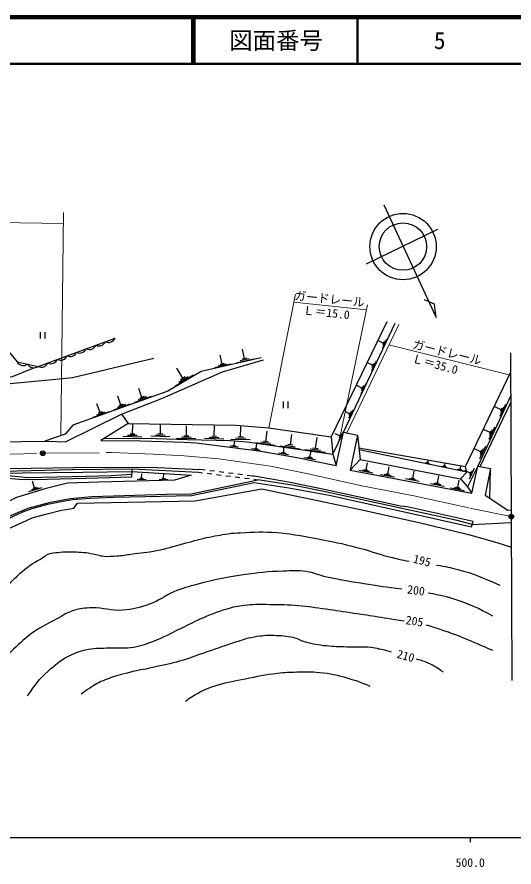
# Model space of a CAD drawing. Units: millimetres, scale not verified. Extents: x 40000 to 680000, y 20000 to 380000.
# Drawn here: x 471410 to 577327, y 198715 to 380000 of the extents above; entities that cross this region are included whole.
import ezdxf
from ezdxf.enums import TextEntityAlignment as Align

# ---------------------------------------------------------------- set-up
doc = ezdxf.new("R2010")
doc.units = ezdxf.units.MM
doc.header["$LTSCALE"] = 1000
doc.header["$PDMODE"] = 32
doc.header["$PDSIZE"] = 500
doc.linetypes.add('CHAIN', pattern=[18.5, 12, -1.5, 3.5, -1.5])
for name, color, linetype, lineweight in [('M-BGD', 7, 'Continuous', 25), ('M-BMK', 2, 'CHAIN', 13), ('M-BMK-SRVR', 3, 'Continuous', 25), ('M-STR-HTXT', 7, 'Continuous', 13), ('M-TTL', 2, 'Continuous', 140), ('M-TTL-BAND', 7, 'Continuous', 25), ('M-TTL-LINE', 7, 'Continuous', 50)]:
    doc.layers.add(name, color=color, linetype=linetype, lineweight=lineweight)
doc.layers.add('M-OTRS', color=6, linetype='Continuous')
doc.layers.add('M-TTL-TXT', color=7, linetype='Continuous')
doc.styles.add('ＭＳ ゴシック', font='')
doc.styles.get('ＭＳ ゴシック').set_extended_font_data('MS Gothic')

msp = doc.modelspace()

# ---------------------------------------------------------------- linework, layer by layer
at = {"layer": 'M-BGD'}
for p, q in [((561039, 334655), (545789, 327299)), ((550211, 315020), (538369, 290434)), ((476349, 312803), (476349, 311403)), ((477399, 311403), (477399, 312803)), ((549480, 310465), (548461, 310948)), ((550188, 311299), (549282, 309388)), ((549594, 310704), (549367, 310226)), ((549834, 310882), (549381, 309927)), ((519887, 307122), (519435, 309130)), ((515156, 306016), (514738, 307871)), ((521882, 307044), (518118, 306196)), ((520885, 307083), (519003, 306659)), ((520358, 307228), (519417, 307016)), ((547922, 306614), (546953, 304570)), ((506728, 302940), (505465, 305084)), ((517000, 305944), (513522, 305161)), ((516078, 305980), (514339, 305589)), ((515591, 306114), (514722, 305918)), ((547165, 305721), (546074, 306238)), ((547286, 305977), (547044, 305466)), ((547544, 306168), (547059, 305146)), ((509054, 303588), (505033, 301220)), ((507891, 303264), (505880, 302080)), ((507230, 303236), (506225, 302644)), ((544925, 300868), (543679, 301459)), ((545791, 301889), (544682, 299552)), ((545063, 301160), (544786, 300576)), ((545358, 301379), (544804, 300210)), ((498033, 298876), (497350, 300767)), ((489125, 295648), (488453, 297506)), ((495461, 297412), (491976, 296152)), ((494505, 297329), (492763, 296700)), ((493550, 297247), (492879, 299105)), ((493986, 297404), (493115, 297089)), ((499977, 299044), (496431, 297762)), ((499005, 298960), (497232, 298319)), ((498477, 299036), (497590, 298716)), ((528156, 297963), (528156, 296563)), ((529206, 296563), (529206, 297963)), ((570147, 284132), (576655, 297778)), ((575536, 297356), (574337, 294818)), ((491035, 295813), (487550, 294553)), ((490080, 295730), (488337, 295100)), ((489560, 295805), (488689, 295490)), ((542259, 295399), (541351, 295830)), ((542890, 296143), (542082, 294440)), ((542360, 295612), (542158, 295186)), ((542575, 295771), (542171, 294919)), ((574598, 296247), (573244, 296886)), ((574748, 296564), (574448, 295930)), ((575067, 296802), (574467, 295533)), ((496007, 291011), (496061, 293169)), ((501957, 291064), (502012, 293243)), ((507504, 290607), (507559, 292809)), ((513419, 290572), (513475, 292774)), ((519054, 290414), (519110, 292638)), ((572224, 291361), (570839, 292015)), ((573184, 292496), (571957, 289898)), ((572704, 291928), (572091, 290629)), ((498016, 290421), (493970, 290522)), ((497011, 290716), (494988, 290767)), ((496512, 290998), (495501, 291024)), ((503987, 290467), (499900, 290570)), ((502972, 290765), (500929, 290817)), ((502468, 291051), (501446, 291076)), ((509554, 290005), (505426, 290109)), ((508529, 290306), (506465, 290358)), ((508020, 290594), (506988, 290620)), ((515470, 289970), (511341, 290074)), ((514445, 290271), (512380, 290323)), ((513936, 290559), (512903, 290585)), ((520090, 290110), (518005, 290162)), ((519575, 290401), (518533, 290427)), ((524430, 289454), (524743, 291649)), ((529664, 288725), (529987, 290988)), ((535030, 287977), (535362, 290310)), ((538369, 290434), (538724, 286755)), ((540178, 290657), (539244, 291100)), ((540827, 291421), (539996, 289670)), ((540282, 290876), (540074, 290438)), ((540502, 291039), (540087, 290164)), ((572378, 291685), (572071, 291036)), ((518584, 288236), (516754, 288474)), ((521125, 289806), (516955, 289911)), ((518142, 288417), (517227, 288537)), ((517930, 288569), (517472, 288629)), ((517701, 288599), (517828, 289575)), ((526409, 288612), (522294, 289199)), ((522360, 287958), (522541, 288937)), ((525419, 289033), (523362, 289327)), ((524944, 289381), (523915, 289528)), ((531705, 287857), (527463, 288462)), ((528282, 287083), (528282, 288244)), ((530685, 288291), (528564, 288594)), ((530195, 288649), (529134, 288801)), ((571275, 288474), (569981, 285735)), ((523233, 287544), (521397, 287883)), ((522796, 287751), (521879, 287920)), ((522589, 287916), (522131, 288000)), ((529300, 286600), (527159, 286995)), ((528791, 286842), (527720, 287039)), ((528550, 287034), (528014, 287133)), ((537133, 287083), (532760, 287706)), ((533850, 286114), (534090, 287414)), ((536081, 287530), (533895, 287842)), ((535576, 287900), (534483, 288055)), ((538724, 286755), (539399, 284345)), ((544260, 288127), (566963, 284119)), ((567279, 282943), (544302, 287722)), ((570263, 287277), (568802, 287967)), ((570425, 287619), (570101, 286934)), ((570769, 287875), (570122, 286506)), ((535009, 285564), (532571, 286014)), ((534430, 285839), (533211, 286064)), ((534155, 286058), (533546, 286170)), ((544519, 285647), (542440, 283384)), ((545836, 283375), (546137, 284948)), ((559347, 284714), (558457, 284899)), ((559149, 284879), (558704, 284971)), ((558927, 284925), (559025, 285399)), ((562507, 284194), (562632, 284795)), ((510059, 282913), (510942, 282802)), ((511501, 283355), (510272, 283510)), ((513486, 283106), (512494, 283231)), ((515470, 282857), (514478, 282981)), ((542440, 283384), (568359, 278426)), ((547236, 282699), (544285, 283264)), ((546536, 283037), (545060, 283319)), ((546204, 283304), (545467, 283445)), ((550452, 282497), (550752, 284064)), ((555753, 281584), (556052, 283145)), ((563039, 283927), (561914, 284161)), ((562789, 284136), (562226, 284253)), ((566506, 283206), (565191, 283480)), ((566213, 283450), (565556, 283587)), ((565885, 283518), (566030, 284220)), ((568010, 282718), (566816, 283282)), ((568837, 283696), (567780, 281458)), ((568142, 282998), (567878, 282438)), ((568423, 283207), (567895, 282088)), ((572207, 277306), (572348, 283718)), ((475172, 279542), (474723, 281037)), ((498901, 281303), (497033, 281350)), ((498437, 281439), (497503, 281463)), ((498207, 281569), (497740, 281581)), ((497973, 281575), (497998, 282571)), ((503570, 281268), (501702, 281314)), ((503106, 281404), (502172, 281427)), ((502876, 281534), (502409, 281546)), ((502642, 281540), (502667, 282536)), ((511934, 282677), (512926, 282552)), ((513918, 282426), (514911, 282301)), ((515903, 282176), (516895, 282051)), ((517455, 282608), (516462, 282732)), ((517887, 281926), (518879, 281800)), ((519439, 282358), (518447, 282483)), ((519871, 281675), (520863, 281550)), ((521660, 282079), (520431, 282234)), ((521855, 281425), (522739, 281314)), ((551846, 281824), (548908, 282386)), ((551149, 282161), (549680, 282442)), ((550819, 282427), (550085, 282567)), ((557141, 280914), (554216, 281474)), ((556447, 281249), (554984, 281529)), ((556119, 281514), (555387, 281654)), ((561031, 280564), (561328, 282118)), ((565330, 279636), (565626, 281183)), ((476686, 279589), (473882, 278747)), ((475929, 279565), (474527, 279144)), ((475522, 279647), (474821, 279436)), ((562413, 279897), (559500, 280454)), ((561722, 280231), (560265, 280509)), ((561395, 280495), (560667, 280634)), ((566706, 278971), (563805, 279527)), ((566018, 279304), (564567, 279581)), ((565692, 279566), (564967, 279705)), ((568289, 271284), (568608, 272424)), ((568427, 271777), (576757, 272166))]:
    msp.add_line(p, q, dxfattribs=at)
for points in [[(549592, 339964), (560719, 315901), (560408, 318719), (558277, 319698)], [(462800, 316830), (471410, 306429), (475912, 305482), (492309, 311536)], [(490000, 290127), (498887, 290151), (507707, 289914), (516870, 289651), (520451, 289361), (538724, 286755), (540979, 291481), (551988, 314724)], [(399747, 312505), (393838, 309182), (393159, 308726), (388893, 303366), (400742, 299943), (413644, 297968), (416435, 298284), (436735, 297942), (446898, 299759), (458036, 301971), (464039, 302734), (470464, 303340), (475019, 305157)], [(376665, 298215), (380421, 297267), (385827, 295950), (394358, 293791), (398852, 292791), (407330, 291193), (414466, 290008), (419337, 289535), (424576, 289034), (432212, 288889), (449076, 289205), (478026, 289521), (481739, 289363), (493705, 295327), (502394, 298724), (515230, 304292), (523919, 306860)], [(385606, 297240), (388365, 302500), (398194, 299552), (406041, 298209), (410122, 297550), (413755, 296945), (416836, 297577), (426894, 297445), (434740, 297235), (438348, 297603), (450854, 299025), (455541, 299604), (457858, 299867), (462361, 301079), (471444, 301948), (481160, 302869), (483214, 303132), (500539, 307240)], [(523445, 307294), (510649, 304411), (503540, 300225), (483318, 292918), (481660, 291062), (477338, 289514)], [(543980, 290809), (544519, 285647), (565927, 281504), (567279, 282943), (566963, 284119), (576629, 304341)], [(576649, 299279), (569623, 284231), (567451, 279808)], [(493705, 295327), (495077, 293271), (489267, 289673)], [(495077, 293271), (517950, 292922), (525098, 292369), (538369, 290434)], [(539399, 284345), (540979, 291481), (543980, 290809), (542440, 283384)], [(489267, 289673), (497719, 289611), (507013, 289322), (509567, 289190), (522916, 287452), (530684, 286109), (539399, 284345)], [(465419, 282735), (466086, 282738), (485440, 282913), (495867, 283045), (508558, 282308), (504977, 281202), (488863, 280807), (482149, 280570), (477594, 279464), (471327, 277489), (464824, 274330), (460716, 271934), (458452, 270275), (455687, 267642), (450764, 262350), (445761, 257005), (435341, 245788)], [(465419, 283607), (483508, 283944), (499885, 283984), (510272, 283510)], [(465419, 283045), (483202, 283493), (495920, 283624), (510059, 282913)], [(495920, 283624), (495867, 283045), (495805, 282316), (495788, 281825), (488696, 281623), (475136, 281255), (471819, 281360), (468580, 281676)], [(568359, 278426), (569623, 284231), (572348, 283718), (571163, 277991), (575982, 274831), (576746, 274871)], [(438058, 244751), (450588, 258466), (456677, 264462), (460310, 267701), (464260, 270597), (470237, 273783), (473818, 275231), (478531, 276548), (482744, 277338), (487325, 277733), (503386, 278259), (508494, 278338), (522739, 281314)], [(495814, 282423), (491492, 282174), (486140, 281987), (480063, 281862), (473689, 281739), (467493, 282336)], [(568608, 272424), (554538, 275514), (553151, 275707), (537230, 279148), (529243, 280798), (521959, 282044), (521660, 282079)], [(568427, 271777), (565185, 272588), (553785, 275089), (536775, 278775), (530483, 280092), (522739, 281314)], [(565927, 281504), (567451, 279808), (568359, 278426)], [(443676, 250080), (453708, 260849), (457368, 264482), (459316, 266273), (462055, 268458), (463292, 269379), (465715, 271065), (470638, 273540), (472639, 274462), (474886, 275234), (477944, 276085), (481198, 276771), (483288, 277060), (487033, 277372), (492112, 277559), (508583, 277965), (521959, 280703), (529353, 279604), (537937, 277998), (554248, 274424), (568289, 271284)], [(457560, 261809), (463063, 266404), (466578, 268932), (469659, 270907), (472542, 272210), (474635, 273158), (477558, 273987), (480875, 274817), (482771, 275133), (483522, 275251), (484272, 276318), (509351, 276792), (523609, 279398), (544225, 275014), (557377, 272092), (567606, 269603), (573688, 267905), (576778, 266917)]]:
    msp.add_lwpolyline(points, dxfattribs=at)
for centre, radius in [((553681, 331038), 7068), ((553654, 331038), 5056)]:
    msp.add_circle(centre, radius, dxfattribs=at)
for centre, radius, start, end in [((486859, 310529), 1443, 241.08129, 339.45332), ((488908, 311286), 1443, 241.08129, 339.45332), ((490958, 312043), 1443, 241.08129, 339.45332), ((482759, 309016), 1443, 241.08129, 339.45332), ((484809, 309772), 1443, 241.08129, 339.45332), ((472757, 307243), 1573, 211.12434, 305.09834), ((478660, 307502), 1443, 241.08129, 339.45332), ((480710, 308259), 1443, 241.08129, 339.45332), ((475008, 306769), 1573, 211.12434, 305.09834), ((476610, 306745), 1443, 241.08129, 339.45332)]:
    msp.add_arc(centre, radius, start, end, dxfattribs=at)
for points, knots in [([(454731, 241519), (455719, 243506), (456020, 244129), (457048, 245679), (458010, 247127), (458629, 247887), (459760, 249207), (461601, 251355), (462785, 252423), (464789, 254420), (466634, 256259), (467710, 257245), (469608, 259028), (470923, 260264), (471623, 260999), (473004, 262161), (474589, 263495), (475720, 263912), (477428, 265084), (477531, 265155), (477580, 265210), (477691, 265268), (478212, 265543), (478557, 265600), (479139, 265690), (479926, 265811), (480371, 265861), (481167, 265900), (482707, 265977), (483575, 265926), (485116, 265848), (485912, 265807), (486356, 265734), (487143, 265611), (488256, 265437), (488839, 265094), (489961, 265005), (491017, 264921), (491616, 264987), (492673, 265058), (493883, 265138), (494551, 265294), (495753, 265453), (497863, 265731), (499060, 265793), (501151, 266190), (503364, 266610), (504553, 267073), (506733, 267638), (508718, 268153), (509809, 268526), (511815, 268955), (513604, 269337), (514611, 269540), (516422, 269797), (517424, 269939), (517992, 269962), (519003, 270008), (522090, 270147), (523837, 270300), (526915, 270021), (530724, 269676), (532835, 269239), (536591, 268520), (539778, 267910), (541554, 267506), (544687, 266664), (547328, 265955), (548740, 265313), (551402, 264689), (552783, 264365), (553257, 264253), (554956, 263939)], [0, 0, 0, 0, 1, 1, 1, 2, 2, 2, 3, 3, 3, 4, 4, 4, 5, 5, 5, 6, 6, 6, 7, 7, 7, 8, 8, 8, 9, 9, 9, 10, 10, 10, 11, 11, 11, 12, 12, 12, 13, 13, 13, 14, 14, 14, 15, 15, 15, 16, 16, 16, 17, 17, 17, 18, 18, 18, 19, 19, 19, 20, 20, 20, 21, 21, 21, 22, 22, 22, 23, 23, 23, 24, 24, 24, 24]), ([(560841, 263109), (562958, 262766), (563601, 262600), (565343, 262161), (568964, 261250), (570208, 260584), (574309, 258844)], [0, 0, 0, 0, 1, 1, 1, 2, 2, 2, 2]), ([(553455, 257935), (549754, 258429), (548779, 258563), (545793, 259041), (542513, 259567), (540664, 259823), (537420, 260542), (535689, 260926), (534793, 261482), (533037, 261727), (531142, 261991), (530051, 261871), (528139, 261806), (524795, 261692), (522918, 261507), (519608, 261016), (515793, 260450), (513659, 260036), (509932, 259041), (507896, 258498), (506735, 258213), (504798, 257383), (502711, 256488), (501766, 255487), (499624, 254736), (497462, 253979), (496179, 253676), (493897, 253473), (491354, 253246), (489932, 254086), (487380, 253986), (485822, 253925), (484919, 253862), (483431, 253394), (481950, 252928), (481242, 252354), (479876, 251616), (477742, 250463), (476445, 249954), (474505, 248496), (472661, 247111), (471768, 246159), (470082, 244586), (467984, 242629), (467326, 241914), (464908, 239373)], [0, 0, 0, 0, 1, 1, 1, 2, 2, 2, 3, 3, 3, 4, 4, 4, 5, 5, 5, 6, 6, 6, 7, 7, 7, 8, 8, 8, 9, 9, 9, 10, 10, 10, 11, 11, 11, 12, 12, 12, 13, 13, 13, 14, 14, 14, 15, 15, 15, 15]), ([(572847, 252209), (569412, 253996), (568309, 254644), (565185, 255645), (562827, 256401), (561901, 256620), (559024, 257146)], [0, 0, 0, 0, 1, 1, 1, 2, 2, 2, 2]), ([(473636, 235186), (475431, 237731), (476026, 238682), (478020, 240479), (479586, 241889), (480486, 242723), (482365, 243678), (483935, 244475), (484902, 244799), (486630, 245139), (488330, 245474), (489323, 245379), (491053, 245455), (492826, 245533), (493836, 245305), (495595, 245534), (497514, 245784), (498563, 246157), (500374, 246837), (502829, 247760), (504090, 248550), (506456, 249681), (508019, 250428), (508863, 250913), (510445, 251616), (512631, 252588), (513886, 253085), (516172, 253789), (517589, 254224), (518414, 254392), (519885, 254578), (521692, 254808), (522724, 254738), (524545, 254736), (526937, 254734), (528280, 254706), (530667, 254539), (532944, 254380), (534210, 254168), (536473, 253867), (538806, 253557), (540108, 253344), (542436, 252999), (546915, 252334), (548325, 252102), (553890, 251221)], [0, 0, 0, 0, 1, 1, 1, 2, 2, 2, 3, 3, 3, 4, 4, 4, 5, 5, 5, 6, 6, 6, 7, 7, 7, 8, 8, 8, 9, 9, 9, 10, 10, 10, 11, 11, 11, 12, 12, 12, 13, 13, 13, 14, 14, 14, 15, 15, 15, 15]), ([(558629, 250352), (560125, 249919), (560536, 249767), (561749, 249365), (566138, 247911), (567556, 247175), (572729, 244942)], [0, 0, 0, 0, 1, 1, 1, 2, 2, 2, 2]), ([(551244, 244507), (549661, 245009), (549121, 245126), (547729, 245376), (545404, 245793), (544046, 245505), (541686, 245613), (539988, 245691), (539032, 245674), (537341, 245850), (535578, 246034), (534593, 246228), (532879, 246679), (531845, 246951), (531356, 247402), (530311, 247627), (528719, 247971), (527792, 248014), (526164, 248062), (524510, 248110), (523571, 248019), (521938, 247746), (520104, 247438), (519132, 246999), (517357, 246442), (514946, 245686), (513628, 245164), (511235, 244349), (509277, 243683), (508206, 243228), (506219, 242651), (503966, 241997), (502663, 241786), (500374, 241269), (498121, 240759), (496830, 240601), (494595, 240018), (492864, 239566), (491887, 239308), (490224, 238649), (488868, 238112), (488150, 237689), (486933, 236885), (486202, 236402), (485938, 236220), (485116, 235568)], [0, 0, 0, 0, 1, 1, 1, 2, 2, 2, 3, 3, 3, 4, 4, 4, 5, 5, 5, 6, 6, 6, 7, 7, 7, 8, 8, 8, 9, 9, 9, 10, 10, 10, 11, 11, 11, 12, 12, 12, 13, 13, 13, 14, 14, 14, 15, 15, 15, 15]), ([(562302, 240242), (560878, 241223), (560415, 241590), (559064, 242177), (558119, 242587), (557740, 242722), (556575, 243046)], [0, 0, 0, 0, 1, 1, 1, 2, 2, 2, 2]), ([(507327, 234118), (508461, 234938), (508847, 235174), (509881, 235751), (511512, 236661), (512515, 237033), (514304, 237568), (516497, 238222), (517775, 238404), (520018, 238858), (522714, 239403), (524225, 239734), (526956, 240069), (528536, 240263), (529433, 240269), (531024, 240306), (532906, 240350), (533971, 240427), (535842, 240227), (538252, 239970), (539599, 239685), (541924, 239003), (543797, 238453), (544475, 238198), (546624, 237304)], [0, 0, 0, 0, 1, 1, 1, 2, 2, 2, 3, 3, 3, 4, 4, 4, 5, 5, 5, 6, 6, 6, 7, 7, 7, 8, 8, 8, 8])]:
    msp.add_open_spline(points, degree=3, knots=knots, dxfattribs=at)
at = {"layer": 'M-BMK'}
for points in [[(376612, 294827), (400652, 289484), (412553, 287457), (425033, 286311), (435973, 286035), (463541, 286627), (476904, 286950)], [(476904, 286950), (491562, 287101), (500436, 286779), (507018, 286428), (514408, 285743), (525449, 284198), (533462, 282601), (544916, 280021), (555987, 277848), (567915, 275281), (576752, 273466)]]:
    msp.add_lwpolyline(points, dxfattribs=at)
at = {"layer": 'M-BMK-SRVR'}
for p, q in [((576613, 308410), (576752, 273466)), ((576752, 273466), (576891, 238521))]:
    msp.add_line(p, q, dxfattribs=at)
for centre in [(476904, 286950), (576752, 273466)]:
    msp.add_circle(centre, 500, dxfattribs=at)
for p in [(476904, 286950), (576752, 273466)]:
    msp.add_point(p, dxfattribs=at)
at = {"layer": 'M-OTRS'}
msp.add_point((576752, 273466), dxfattribs=at)
at = {"layer": 'M-STR-HTXT'}
for p, q in [((388530, 337234), (481322, 335958)), ((481352, 338339), (480750, 290736)), ((530735, 320891), (525098, 292369)), ((530391, 319149), (545912, 317554)), ((546138, 318640), (540085, 289608)), ((552788, 314416), (541675, 291325)), ((550688, 310052), (576299, 303651))]:
    msp.add_line(p, q, dxfattribs=at)
at = {"layer": 'M-TTL'}
msp.add_line((680000, 380000), (40000, 380000), dxfattribs=at)
at = {"layer": 'M-TTL-BAND'}
for p, q in [((40000, 205000), (579000, 205000)), ((568000, 205000), (568000, 204000))]:
    msp.add_line(p, q, dxfattribs=at)
at = {"layer": 'M-TTL-LINE'}
for p, q in [((508747, 380000), (508747, 370000)), ((509247, 380000), (509247, 370000)), ((543997, 380000), (543997, 370000)), ((40000, 370000), (680000, 370000))]:
    msp.add_line(p, q, dxfattribs=at)

# ---------------------------------------------------------------- texts
at = {"layer": 'M-BGD', "style": 'ＭＳ ゴシック'}
for s, rotation, p in [('195', 345.882, (555570, 263115)), ('200', 352.175, (554406, 256535)), ('205', 351.526, (554071, 249987)), ('210', 344.745, (552066, 242833))]:
    msp.add_text(s, height=1833, rotation=rotation, dxfattribs=at).set_placement(p, align=Align.BOTTOM_LEFT)
at = {"layer": 'M-STR-HTXT', "style": 'ＭＳ ゴシック'}
for s, rotation, p in [('ガードレール', 354.131, (530391, 319149)), ('Ｌ＝15.0', 354.002, (532231, 316036)), ('ガードレール', 345.967, (555458, 308860)), ('Ｌ＝35.0', 344.858, (555291, 305861))]:
    msp.add_text(s, height=1833, rotation=rotation, dxfattribs=at).set_placement(p, align=Align.BOTTOM_LEFT)
at = {"layer": 'M-TTL-BAND', "style": 'ＭＳ ゴシック'}
msp.add_text('500.0', height=1833, dxfattribs=at).set_placement((568000, 198195), align=Align.BOTTOM_CENTER)
at = {"layer": 'M-TTL-TXT', "style": 'ＭＳ ゴシック'}
for s, p in [('図面番号', (526622, 375000)), ('5', (561497, 375000))]:
    msp.add_text(s, height=3666, dxfattribs=at).set_placement(p, align=Align.MIDDLE_CENTER)

doc.saveas('drawing.dxf')
